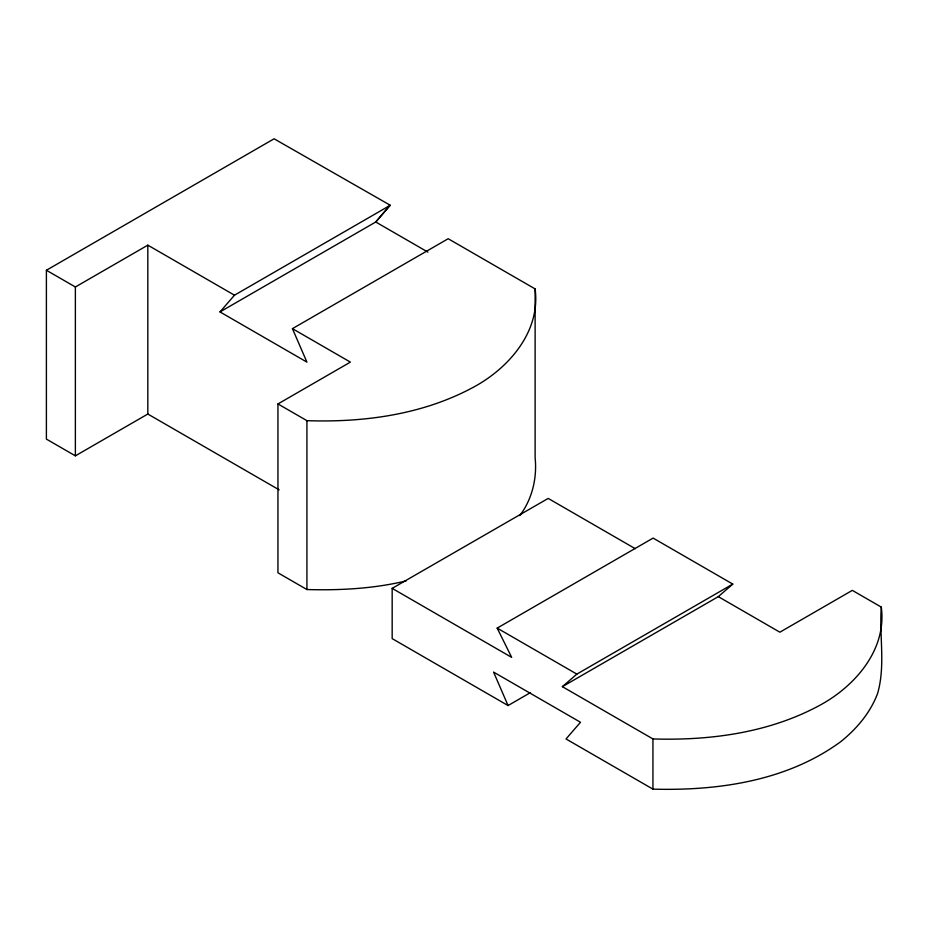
<?xml version="1.0" encoding="UTF-8"?>
<svg xmlns="http://www.w3.org/2000/svg" width="928" height="928" viewBox="0 0 928 928"><rect width="100%" height="100%" fill="white"/><g stroke="black" fill="none" stroke-linecap="round" stroke-linejoin="round"><path stroke-width="1.39" d="M519.773 515.62C532.173 499.264 537.208 478.094 535.12 457.782L535.12 288.921L448.189 238.728L292.436 328.651L306.924 362.117L219.994 311.924L234.482 295.197L390.259 205.262L274.096 138.794L46.4 270.257L46.4 439.118L75.377 455.845L147.819 414.027L279.119 489.833M389.748 205.552L375.747 222.001L219.994 311.924M390.259 205.262L375.747 222.001L427.912 252.114M562.38 686.662L718.307 596.646L779.88 632.2L852.322 590.37L881.298 607.098C886.843 649.02 856.045 685.073 821.535 704.34C770.402 732.679 710.674 740.718 652.941 738.943L562.38 686.662L576.868 674.111L732.795 584.095L653.103 538.089L497.188 628.105L511.676 657.384L392.173 588.364L392.173 638.615L508.057 705.547L530.503 692.578M718.307 596.646L732.795 584.095M46.4 270.257L75.377 286.984L147.819 245.154L234.482 295.197M406.104 580.928C373.694 588.677 340.147 590.475 306.924 589.535L277.948 572.808L277.948 403.935L350.39 362.117L292.436 328.651M392.173 588.364L548.204 498.417L635.262 548.692M508.057 705.547L493.568 672.081L580.499 722.274L566.022 738.955L652.941 789.136C718.098 790.946 787.454 780.993 841.139 741.368C856.95 728.538 870.394 712.634 877.621 693.402C885.648 665.376 879.141 635.808 881.298 607.098M277.948 403.935L306.924 420.662C364.6 422.634 424.27 414.433 475.356 386.164C509.866 366.885 540.664 330.832 535.12 288.921M497.188 628.105L576.868 674.111M652.941 738.943L652.941 789.136M306.924 420.662L306.924 589.535M147.819 245.154L147.819 414.027M75.377 286.984L75.377 455.845"/></g></svg>
